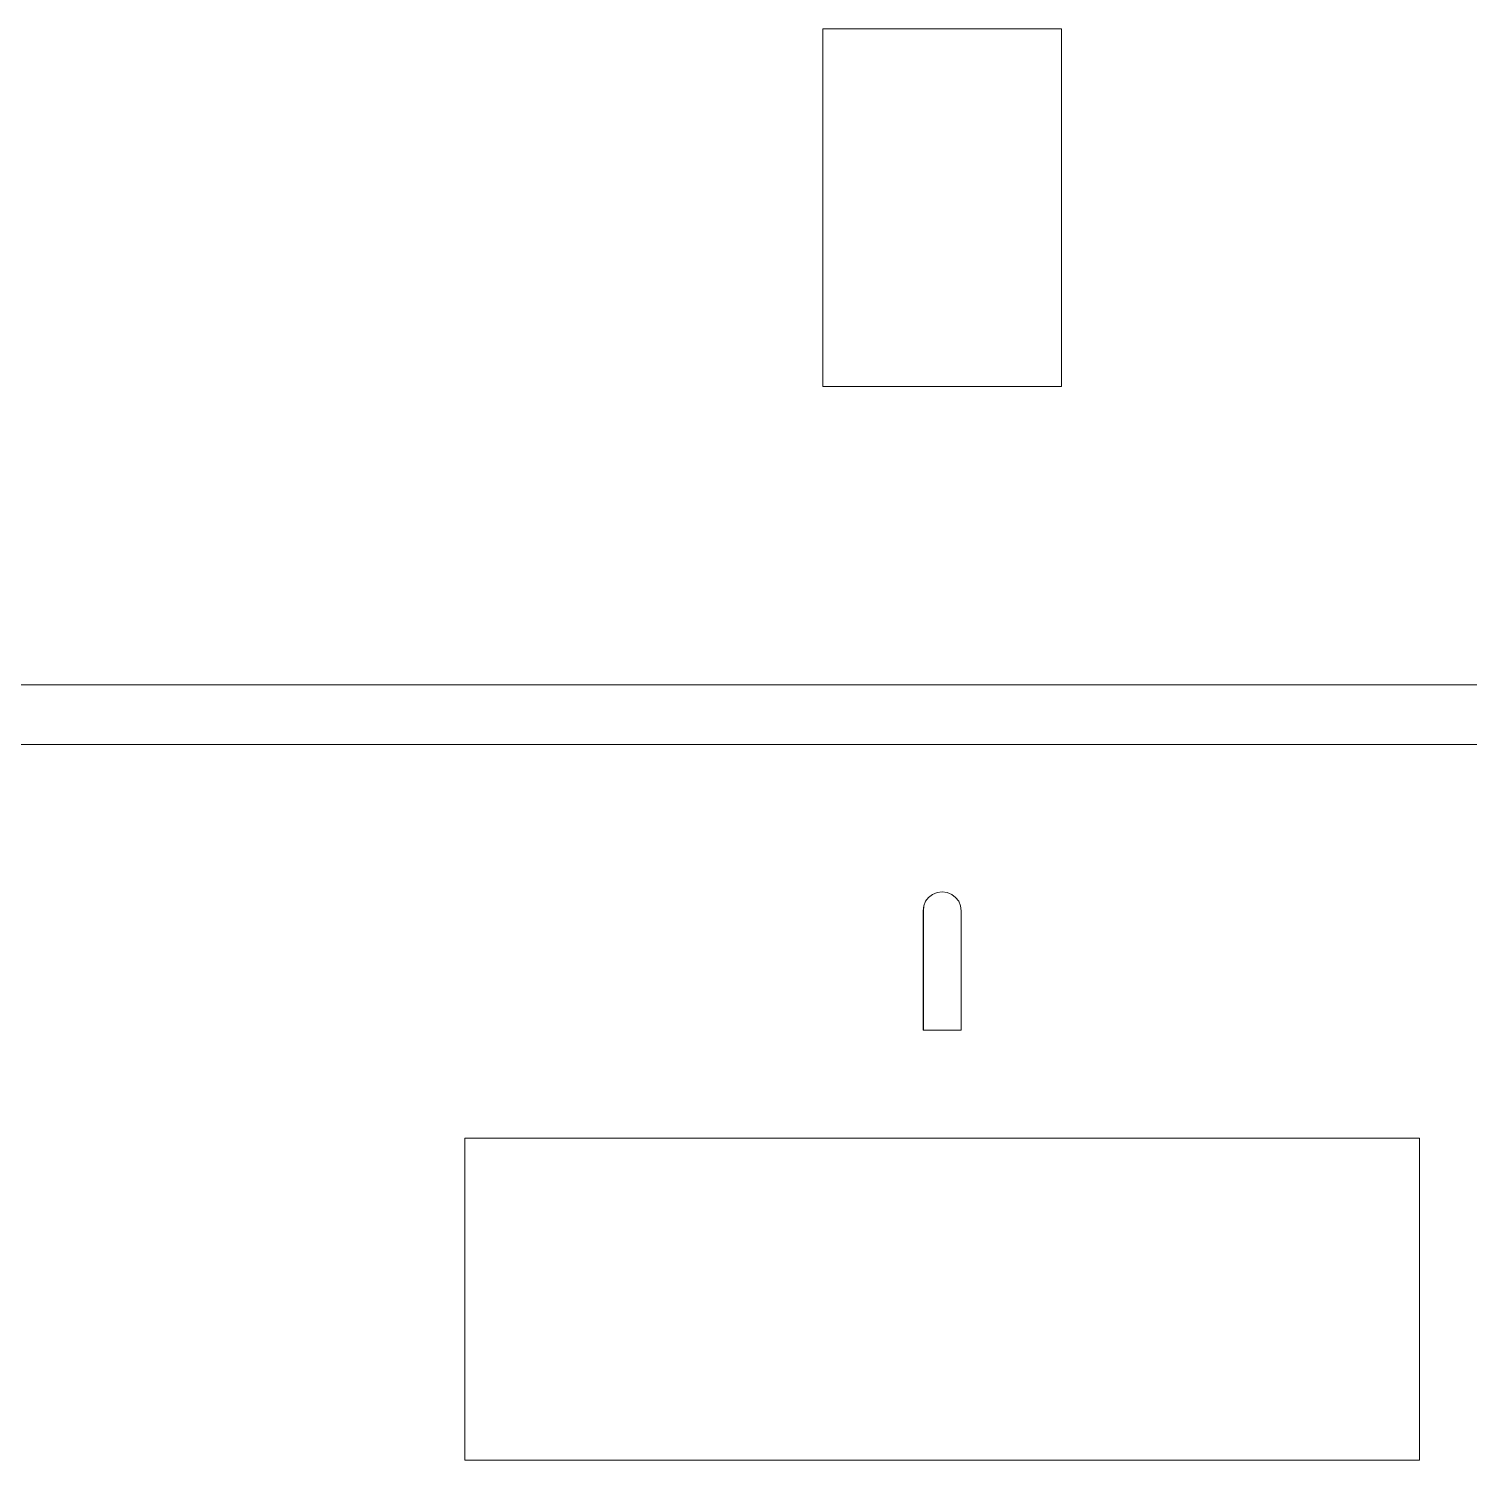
# Model space of a CAD drawing. Header units: millimetres. Extents: x -48147 to 1417267, y -496296 to 18123.
# Drawn here: x 1384509 to 1385112, y -482473 to -481873 of the extents above; entities that cross this region are included whole.
import ezdxf

# ---------------------------------------------------------------- set-up
doc = ezdxf.new("R2010")
doc.units = ezdxf.units.MM
doc.header["$MEASUREMENT"] = 0
doc.linetypes.add('Wipeout_Contour', pattern=[1000, 0, -1000])
doc.layers.add('New_A-35-M_FFE_Sanitary', color=7, linetype='Continuous')
doc.layers.add('New_A-35-M_FFE_Sanitary_Pen_No__64', color=7, linetype='Continuous', lineweight=20, true_color=0x606060)
doc.layers.add('New_A-35-M_FFE_Sanitary_Pen_No__75', color=7, linetype='Continuous', lineweight=20, true_color=0x606060)
doc.layers.add('New_A-35-M_FFE_Sanitary_Pen_No__87', color=8, linetype='Continuous', lineweight=20)
doc.layers.add('New_A-35-M_FFE_Sanitary_Pen_No__89', color=8, linetype='Continuous', lineweight=20)

# ---------------------------------------------------------------- blocks, each defined once
blk = doc.blocks.new('Section Elem_218_2', base_point=(1376122.47, -491272.82))
at = {"color": 254, "linetype": 'Wipeout_Contour', "lineweight": 0, "ltscale": 5865203.811245858}
blk.add_wipeout([(1383886.11, -482147.82), (1383886.11, -482172.82), (1385633.57, -482172.82), (1385633.57, -482147.82)], dxfattribs=at).dxf.layer = 'New_A-35-M_FFE_Sanitary'
at = {"layer": 'New_A-35-M_FFE_Sanitary_Pen_No__89', "linetype": 'Continuous'}
blk.add_line((1385633.57, -482147.82), (1383886.11, -482147.82), dxfattribs=at)
blk = doc.blocks.new('Section Elem_223_2', base_point=(1376122.47, -491272.82))
at = {"color": 254, "linetype": 'Wipeout_Contour', "lineweight": 0, "ltscale": 5865421.473963192}
blk.add_wipeout([(1384941.46, -482022.82), (1384941.46, -481872.82), (1384841.46, -481872.82), (1384841.46, -482022.82)], dxfattribs=at).dxf.layer = 'New_A-35-M_FFE_Sanitary'
at = {"layer": 'New_A-35-M_FFE_Sanitary_Pen_No__64', "linetype": 'Continuous'}
for p, q in [((1384941.46, -481872.82), (1384841.46, -481872.82)), ((1384841.46, -482022.82), (1384841.46, -481872.82)), ((1384941.46, -482022.82), (1384941.46, -481872.82)), ((1384941.46, -482022.82), (1384841.46, -482022.82))]:
    blk.add_line(p, q, dxfattribs=at)
blk = doc.blocks.new('Section Elem_225_2', base_point=(1376122.47, -491272.82))
at = {"color": 254, "linetype": 'Wipeout_Contour', "lineweight": 0, "ltscale": 5866770.380085401}
blk.add_wipeout([(1385087.07, -482472.82), (1385091.46, -482472.82), (1385091.46, -482337.82), (1385087.07, -482337.82)], dxfattribs=at).dxf.layer = 'New_A-35-M_FFE_Sanitary'
at = {"layer": 'New_A-35-M_FFE_Sanitary_Pen_No__75', "linetype": 'Continuous'}
blk.add_line((1385091.46, -482337.82), (1385091.46, -482472.82), dxfattribs=at)
at = {"color": 254, "linetype": 'Wipeout_Contour', "lineweight": 0, "ltscale": 5866742.049226572}
blk.add_wipeout([(1385076.46, -482472.82), (1385087.07, -482472.82), (1385087.07, -482337.82), (1385076.46, -482337.82)], dxfattribs=at).dxf.layer = 'New_A-35-M_FFE_Sanitary'
at = {"layer": 'New_A-35-M_FFE_Sanitary_Pen_No__75', "linetype": 'Continuous'}
for p, q in [((1385087.07, -482337.82), (1385091.46, -482337.82)), ((1385087.07, -482472.82), (1385091.46, -482472.82))]:
    blk.add_line(p, q, dxfattribs=at)
at = {"color": 254, "linetype": 'Wipeout_Contour', "lineweight": 0, "ltscale": 5866023.199023969}
blk.add_wipeout([(1384706.46, -482472.82), (1385076.46, -482472.82), (1385076.46, -482337.82), (1384706.46, -482337.82)], dxfattribs=at).dxf.layer = 'New_A-35-M_FFE_Sanitary'
at = {"layer": 'New_A-35-M_FFE_Sanitary_Pen_No__75', "linetype": 'Continuous'}
for p, q in [((1385076.46, -482337.82), (1385087.07, -482337.82)), ((1385076.46, -482472.82), (1385087.07, -482472.82))]:
    blk.add_line(p, q, dxfattribs=at)
at = {"color": 254, "linetype": 'Wipeout_Contour', "lineweight": 0, "ltscale": 5865304.349265671}
blk.add_wipeout([(1384695.85, -482472.82), (1384706.46, -482472.82), (1384706.46, -482337.82), (1384695.85, -482337.82)], dxfattribs=at).dxf.layer = 'New_A-35-M_FFE_Sanitary'
at = {"layer": 'New_A-35-M_FFE_Sanitary_Pen_No__75', "linetype": 'Continuous'}
for p, q in [((1384706.46, -482337.82), (1385076.46, -482337.82)), ((1384706.46, -482472.82), (1385076.46, -482472.82))]:
    blk.add_line(p, q, dxfattribs=at)
at = {"color": 254, "linetype": 'Wipeout_Contour', "lineweight": 0, "ltscale": 5865276.01925925}
blk.add_wipeout([(1384691.46, -482472.82), (1384695.85, -482472.82), (1384695.85, -482337.82), (1384691.46, -482337.82)], dxfattribs=at).dxf.layer = 'New_A-35-M_FFE_Sanitary'
at = {"layer": 'New_A-35-M_FFE_Sanitary_Pen_No__75', "linetype": 'Continuous'}
for p, q in [((1384691.46, -482337.82), (1384695.85, -482337.82)), ((1384691.46, -482337.82), (1384691.46, -482472.82)), ((1384695.85, -482337.82), (1384706.46, -482337.82)), ((1384691.46, -482472.82), (1384695.85, -482472.82)), ((1384695.85, -482472.82), (1384706.46, -482472.82))]:
    blk.add_line(p, q, dxfattribs=at)
blk = doc.blocks.new('Section Elem_227_2', base_point=(1376122.47, -491272.82))
at = {"color": 254, "linetype": 'Wipeout_Contour', "lineweight": 0, "ltscale": 5865836.454353518}
blk.add_wipeout([(1384883.73, -482279.08), (1384883.46, -482279.62), (1384883.46, -482292.56), (1384883.73, -482292.56)], dxfattribs=at).dxf.layer = 'New_A-35-M_FFE_Sanitary'
at = {"color": 254, "linetype": 'Wipeout_Contour', "lineweight": 0, "ltscale": 5865838.136902504}
blk.add_wipeout([(1384884.53, -482278.59), (1384883.73, -482279.08), (1384883.73, -482292.56), (1384884.53, -482292.56)], dxfattribs=at).dxf.layer = 'New_A-35-M_FFE_Sanitary'
at = {"color": 254, "linetype": 'Wipeout_Contour', "lineweight": 0, "ltscale": 5865841.740426579}
blk.add_wipeout([(1384885.8, -482278.16), (1384884.53, -482278.59), (1384884.53, -482292.56), (1384885.8, -482292.56)], dxfattribs=at).dxf.layer = 'New_A-35-M_FFE_Sanitary'
at = {"color": 254, "linetype": 'Wipeout_Contour', "lineweight": 0, "ltscale": 5865847.019367173}
blk.add_wipeout([(1384887.46, -482277.83), (1384885.8, -482278.16), (1384885.8, -482292.56), (1384887.46, -482292.56)], dxfattribs=at).dxf.layer = 'New_A-35-M_FFE_Sanitary'
at = {"layer": 'New_A-35-M_FFE_Sanitary_Pen_No__64', "linetype": 'Continuous'}
blk.add_line((1384883.46, -482292.56), (1384883.73, -482292.56), dxfattribs=at)
at = {"color": 254, "linetype": 'Wipeout_Contour', "lineweight": 0, "ltscale": 5865819.669636429}
blk.add_wipeout([(1384883.73, -482266.53), (1384883.46, -482267.56), (1384883.46, -482279.62), (1384883.73, -482279.08)], dxfattribs=at).dxf.layer = 'New_A-35-M_FFE_Sanitary'
at = {"color": 254, "linetype": 'Wipeout_Contour', "lineweight": 0, "ltscale": 5865853.61394623}
blk.add_wipeout([(1384889.39, -482277.62), (1384887.46, -482277.83), (1384887.46, -482292.56), (1384889.39, -482292.56)], dxfattribs=at).dxf.layer = 'New_A-35-M_FFE_Sanitary'
at = {"layer": 'New_A-35-M_FFE_Sanitary_Pen_No__64', "linetype": 'Continuous'}
for p, q in [((1384883.73, -482292.56), (1384884.53, -482292.56)), ((1384884.53, -482292.56), (1384885.8, -482292.56))]:
    blk.add_line(p, q, dxfattribs=at)
at = {"color": 254, "linetype": 'Wipeout_Contour', "lineweight": 0, "ltscale": 5865820.694560625}
blk.add_wipeout([(1384884.53, -482265.56), (1384883.73, -482266.53), (1384883.73, -482279.08), (1384884.53, -482278.59)], dxfattribs=at).dxf.layer = 'New_A-35-M_FFE_Sanitary'
at = {"color": 254, "linetype": 'Wipeout_Contour', "lineweight": 0, "ltscale": 5865861.074693867}
blk.add_wipeout([(1384891.46, -482277.55), (1384889.39, -482277.62), (1384889.39, -482292.56), (1384891.46, -482292.56)], dxfattribs=at).dxf.layer = 'New_A-35-M_FFE_Sanitary'
at = {"layer": 'New_A-35-M_FFE_Sanitary_Pen_No__64', "linetype": 'Continuous'}
blk.add_line((1384885.8, -482292.56), (1384887.46, -482292.56), dxfattribs=at)
at = {"color": 254, "linetype": 'Wipeout_Contour', "lineweight": 0, "ltscale": 5865823.708522355}
blk.add_wipeout([(1384885.8, -482264.73), (1384884.53, -482265.56), (1384884.53, -482278.59), (1384885.8, -482278.16)], dxfattribs=at).dxf.layer = 'New_A-35-M_FFE_Sanitary'
at = {"color": 254, "linetype": 'Wipeout_Contour', "lineweight": 0, "ltscale": 5865868.896190692}
blk.add_wipeout([(1384893.53, -482277.62), (1384891.46, -482277.55), (1384891.46, -482292.56), (1384893.53, -482292.56)], dxfattribs=at).dxf.layer = 'New_A-35-M_FFE_Sanitary'
at = {"layer": 'New_A-35-M_FFE_Sanitary_Pen_No__64', "linetype": 'Continuous'}
blk.add_line((1384887.46, -482292.56), (1384889.39, -482292.56), dxfattribs=at)
at = {"color": 254, "linetype": 'Wipeout_Contour', "lineweight": 0, "ltscale": 5865828.506120328}
blk.add_wipeout([(1384887.46, -482264.1), (1384885.8, -482264.73), (1384885.8, -482278.16), (1384887.46, -482277.83)], dxfattribs=at).dxf.layer = 'New_A-35-M_FFE_Sanitary'
at = {"color": 254, "linetype": 'Wipeout_Contour', "lineweight": 0, "ltscale": 5865876.545414261}
blk.add_wipeout([(1384895.46, -482277.83), (1384893.53, -482277.62), (1384893.53, -482292.56), (1384895.46, -482292.56)], dxfattribs=at).dxf.layer = 'New_A-35-M_FFE_Sanitary'
at = {"layer": 'New_A-35-M_FFE_Sanitary_Pen_No__64', "linetype": 'Continuous'}
for p, q in [((1384883.46, -482279.62), (1384883.46, -482292.56)), ((1384889.39, -482292.56), (1384891.46, -482292.56))]:
    blk.add_line(p, q, dxfattribs=at)
at = {"color": 254, "linetype": 'Wipeout_Contour', "lineweight": 0, "ltscale": 5865804.621071853}
blk.add_wipeout([(1384883.73, -482255.74), (1384883.46, -482257.21), (1384883.46, -482267.56), (1384883.73, -482266.53)], dxfattribs=at).dxf.layer = 'New_A-35-M_FFE_Sanitary'
at = {"color": 254, "linetype": 'Wipeout_Contour', "lineweight": 0, "ltscale": 5865834.760361378}
blk.add_wipeout([(1384889.39, -482263.7), (1384887.46, -482264.1), (1384887.46, -482277.83), (1384889.39, -482277.62)], dxfattribs=at).dxf.layer = 'New_A-35-M_FFE_Sanitary'
at = {"color": 254, "linetype": 'Wipeout_Contour', "lineweight": 0, "ltscale": 5865883.498063788}
blk.add_wipeout([(1384897.12, -482278.16), (1384895.46, -482277.83), (1384895.46, -482292.56), (1384897.12, -482292.56)], dxfattribs=at).dxf.layer = 'New_A-35-M_FFE_Sanitary'
at = {"layer": 'New_A-35-M_FFE_Sanitary_Pen_No__64', "linetype": 'Continuous'}
blk.add_line((1384891.46, -482292.56), (1384893.53, -482292.56), dxfattribs=at)
at = {"color": 254, "linetype": 'Wipeout_Contour', "lineweight": 0, "ltscale": 5865805.056432467}
blk.add_wipeout([(1384884.53, -482254.38), (1384883.73, -482255.74), (1384883.73, -482266.53), (1384884.53, -482265.56)], dxfattribs=at).dxf.layer = 'New_A-35-M_FFE_Sanitary'
at = {"color": 254, "linetype": 'Wipeout_Contour', "lineweight": 0, "ltscale": 5865842.044955099}
blk.add_wipeout([(1384891.46, -482263.56), (1384889.39, -482263.7), (1384889.39, -482277.62), (1384891.46, -482277.55)], dxfattribs=at).dxf.layer = 'New_A-35-M_FFE_Sanitary'
at = {"color": 254, "linetype": 'Wipeout_Contour', "lineweight": 0, "ltscale": 5865889.280387569}
blk.add_wipeout([(1384898.39, -482278.59), (1384897.12, -482278.16), (1384897.12, -482292.56), (1384898.39, -482292.56)], dxfattribs=at).dxf.layer = 'New_A-35-M_FFE_Sanitary'
at = {"color": 254, "linetype": 'Wipeout_Contour', "lineweight": 0, "ltscale": 5865807.541860141}
blk.add_wipeout([(1384885.8, -482253.21), (1384884.53, -482254.38), (1384884.53, -482265.56), (1384885.8, -482264.73)], dxfattribs=at).dxf.layer = 'New_A-35-M_FFE_Sanitary'
at = {"color": 254, "linetype": 'Wipeout_Contour', "lineweight": 0, "ltscale": 5865849.866477241}
blk.add_wipeout([(1384893.53, -482263.7), (1384891.46, -482263.56), (1384891.46, -482277.55), (1384893.53, -482277.62)], dxfattribs=at).dxf.layer = 'New_A-35-M_FFE_Sanitary'
at = {"color": 254, "linetype": 'Wipeout_Contour', "lineweight": 0, "ltscale": 5865893.498356778}
blk.add_wipeout([(1384899.19, -482279.08), (1384898.39, -482278.59), (1384898.39, -482292.56), (1384899.19, -482292.56)], dxfattribs=at).dxf.layer = 'New_A-35-M_FFE_Sanitary'
at = {"layer": 'New_A-35-M_FFE_Sanitary_Pen_No__64', "linetype": 'Continuous'}
blk.add_line((1384893.53, -482292.56), (1384895.46, -482292.56), dxfattribs=at)
at = {"color": 254, "linetype": 'Wipeout_Contour', "lineweight": 0, "ltscale": 5865811.907950681}
blk.add_wipeout([(1384887.46, -482252.31), (1384885.8, -482253.21), (1384885.8, -482264.73), (1384887.46, -482264.1)], dxfattribs=at).dxf.layer = 'New_A-35-M_FFE_Sanitary'
at = {"color": 254, "linetype": 'Wipeout_Contour', "lineweight": 0, "ltscale": 5865857.691902952}
blk.add_wipeout([(1384895.46, -482264.1), (1384893.53, -482263.7), (1384893.53, -482277.62), (1384895.46, -482277.83)], dxfattribs=at).dxf.layer = 'New_A-35-M_FFE_Sanitary'
at = {"color": 254, "linetype": 'Wipeout_Contour', "lineweight": 0, "ltscale": 5865895.864508489}
blk.add_wipeout([(1384899.46, -482279.62), (1384899.19, -482279.08), (1384899.19, -482292.56), (1384899.46, -482292.56)], dxfattribs=at).dxf.layer = 'New_A-35-M_FFE_Sanitary'
at = {"layer": 'New_A-35-M_FFE_Sanitary_Pen_No__64', "linetype": 'Continuous'}
for p, q in [((1384883.46, -482267.56), (1384883.46, -482279.62)), ((1384895.46, -482292.56), (1384897.12, -482292.56)), ((1384897.12, -482292.56), (1384898.39, -482292.56)), ((1384898.39, -482292.56), (1384899.19, -482292.56)), ((1384899.19, -482292.56), (1384899.46, -482292.56))]:
    blk.add_line(p, q, dxfattribs=at)
at = {"color": 254, "linetype": 'Wipeout_Contour', "lineweight": 0, "ltscale": 5865792.333861009}
blk.add_wipeout([(1384883.46, -482249.26), (1384883.46, -482257.21), (1384883.73, -482255.74), (1384883.73, -482247.47)], dxfattribs=at).dxf.layer = 'New_A-35-M_FFE_Sanitary'
at = {"color": 254, "linetype": 'Wipeout_Contour', "lineweight": 0, "ltscale": 5865817.857096806}
blk.add_wipeout([(1384889.39, -482251.74), (1384887.46, -482252.31), (1384887.46, -482264.1), (1384889.39, -482263.7)], dxfattribs=at).dxf.layer = 'New_A-35-M_FFE_Sanitary'
at = {"color": 254, "linetype": 'Wipeout_Contour', "lineweight": 0, "ltscale": 5865864.984931854}
blk.add_wipeout([(1384897.12, -482264.73), (1384895.46, -482264.1), (1384895.46, -482277.83), (1384897.12, -482278.16)], dxfattribs=at).dxf.layer = 'New_A-35-M_FFE_Sanitary'
at = {"color": 254, "linetype": 'Wipeout_Contour', "lineweight": 0, "ltscale": 5865792.287934283}
blk.add_wipeout([(1384883.73, -482247.47), (1384883.73, -482255.74), (1384884.53, -482254.38), (1384884.53, -482245.8)], dxfattribs=at).dxf.layer = 'New_A-35-M_FFE_Sanitary'
at = {"color": 254, "linetype": 'Wipeout_Contour', "lineweight": 0, "ltscale": 5865824.983781288}
blk.add_wipeout([(1384891.46, -482251.55), (1384889.39, -482251.74), (1384889.39, -482263.7), (1384891.46, -482263.56)], dxfattribs=at).dxf.layer = 'New_A-35-M_FFE_Sanitary'
at = {"color": 254, "linetype": 'Wipeout_Contour', "lineweight": 0, "ltscale": 5865871.248629265}
blk.add_wipeout([(1384898.39, -482265.56), (1384897.12, -482264.73), (1384897.12, -482278.16), (1384898.39, -482278.59)], dxfattribs=at).dxf.layer = 'New_A-35-M_FFE_Sanitary'
at = {"color": 254, "linetype": 'Wipeout_Contour', "lineweight": 0, "ltscale": 5865794.341904041}
blk.add_wipeout([(1384884.53, -482254.38), (1384885.8, -482253.21), (1384885.8, -482244.36), (1384884.53, -482245.8)], dxfattribs=at).dxf.layer = 'New_A-35-M_FFE_Sanitary'
at = {"color": 254, "linetype": 'Wipeout_Contour', "lineweight": 0, "ltscale": 5865832.805326128}
blk.add_wipeout([(1384893.53, -482251.74), (1384891.46, -482251.55), (1384891.46, -482263.56), (1384893.53, -482263.7)], dxfattribs=at).dxf.layer = 'New_A-35-M_FFE_Sanitary'
at = {"color": 254, "linetype": 'Wipeout_Contour', "lineweight": 0, "ltscale": 5865876.056179356}
blk.add_wipeout([(1384899.19, -482266.53), (1384898.39, -482265.56), (1384898.39, -482278.59), (1384899.19, -482279.08)], dxfattribs=at).dxf.layer = 'New_A-35-M_FFE_Sanitary'
at = {"layer": 'New_A-35-M_FFE_Sanitary_Pen_No__64', "linetype": 'Continuous'}
blk.add_line((1384883.46, -482257.21), (1384883.46, -482267.56), dxfattribs=at)
at = {"color": 254, "linetype": 'Wipeout_Contour', "lineweight": 0, "ltscale": 5865798.35576294}
blk.add_wipeout([(1384885.8, -482253.21), (1384887.46, -482252.31), (1384887.46, -482243.26), (1384885.8, -482244.36)], dxfattribs=at).dxf.layer = 'New_A-35-M_FFE_Sanitary'
at = {"color": 254, "linetype": 'Wipeout_Contour', "lineweight": 0, "ltscale": 5865840.788704321}
blk.add_wipeout([(1384895.46, -482252.31), (1384893.53, -482251.74), (1384893.53, -482263.7), (1384895.46, -482264.1)], dxfattribs=at).dxf.layer = 'New_A-35-M_FFE_Sanitary'
at = {"color": 254, "linetype": 'Wipeout_Contour', "lineweight": 0, "ltscale": 5865879.079961307}
blk.add_wipeout([(1384899.46, -482267.56), (1384899.19, -482266.53), (1384899.19, -482279.08), (1384899.46, -482279.62)], dxfattribs=at).dxf.layer = 'New_A-35-M_FFE_Sanitary'
at = {"layer": 'New_A-35-M_FFE_Sanitary_Pen_No__64', "linetype": 'Continuous'}
blk.add_line((1384899.46, -482279.62), (1384899.46, -482292.56), dxfattribs=at)
at = {"color": 254, "linetype": 'Wipeout_Contour', "lineweight": 0, "ltscale": 5865783.644844917}
blk.add_wipeout([(1384883.73, -482242.27), (1384883.46, -482244.27), (1384883.46, -482249.26), (1384883.73, -482247.47)], dxfattribs=at).dxf.layer = 'New_A-35-M_FFE_Sanitary'
at = {"color": 254, "linetype": 'Wipeout_Contour', "lineweight": 0, "ltscale": 5865804.055881311}
blk.add_wipeout([(1384887.46, -482252.31), (1384889.39, -482251.74), (1384889.39, -482242.57), (1384887.46, -482243.26)], dxfattribs=at).dxf.layer = 'New_A-35-M_FFE_Sanitary'
at = {"color": 254, "linetype": 'Wipeout_Contour', "lineweight": 0, "ltscale": 5865848.386865236}
blk.add_wipeout([(1384897.12, -482253.21), (1384895.46, -482252.31), (1384895.46, -482264.1), (1384897.12, -482264.73)], dxfattribs=at).dxf.layer = 'New_A-35-M_FFE_Sanitary'
at = {"color": 254, "linetype": 'Wipeout_Contour', "lineweight": 0, "ltscale": 5865783.258692184}
blk.add_wipeout([(1384884.53, -482240.4), (1384883.73, -482242.27), (1384883.73, -482247.47), (1384884.53, -482245.8)], dxfattribs=at).dxf.layer = 'New_A-35-M_FFE_Sanitary'
at = {"color": 254, "linetype": 'Wipeout_Contour', "lineweight": 0, "ltscale": 5865811.053683508}
blk.add_wipeout([(1384889.39, -482251.74), (1384891.46, -482251.55), (1384891.46, -482242.33), (1384889.39, -482242.57)], dxfattribs=at).dxf.layer = 'New_A-35-M_FFE_Sanitary'
at = {"color": 254, "linetype": 'Wipeout_Contour', "lineweight": 0, "ltscale": 5865855.082097884}
blk.add_wipeout([(1384898.39, -482254.38), (1384897.12, -482253.21), (1384897.12, -482264.73), (1384898.39, -482265.56)], dxfattribs=at).dxf.layer = 'New_A-35-M_FFE_Sanitary'
at = {"layer": 'New_A-35-M_FFE_Sanitary_Pen_No__64', "linetype": 'Continuous'}
blk.add_line((1384883.46, -482249.26), (1384883.46, -482257.21), dxfattribs=at)
at = {"color": 254, "linetype": 'Wipeout_Contour', "lineweight": 0, "ltscale": 5865785.007753767}
blk.add_wipeout([(1384885.8, -482238.8), (1384884.53, -482240.4), (1384884.53, -482245.8), (1384885.8, -482244.36)], dxfattribs=at).dxf.layer = 'New_A-35-M_FFE_Sanitary'
at = {"color": 254, "linetype": 'Wipeout_Contour', "lineweight": 0, "ltscale": 5865818.875246916}
blk.add_wipeout([(1384891.46, -482251.55), (1384893.53, -482251.74), (1384893.53, -482242.57), (1384891.46, -482242.33)], dxfattribs=at).dxf.layer = 'New_A-35-M_FFE_Sanitary'
at = {"color": 254, "linetype": 'Wipeout_Contour', "lineweight": 0, "ltscale": 5865860.418198647}
blk.add_wipeout([(1384899.19, -482255.74), (1384898.39, -482254.38), (1384898.39, -482265.56), (1384899.19, -482266.53)], dxfattribs=at).dxf.layer = 'New_A-35-M_FFE_Sanitary'
at = {"color": 254, "linetype": 'Wipeout_Contour', "lineweight": 0, "ltscale": 5865788.772749449}
blk.add_wipeout([(1384887.46, -482237.57), (1384885.8, -482238.8), (1384885.8, -482244.36), (1384887.46, -482243.26)], dxfattribs=at).dxf.layer = 'New_A-35-M_FFE_Sanitary'
at = {"color": 254, "linetype": 'Wipeout_Contour', "lineweight": 0, "ltscale": 5865826.987542571}
blk.add_wipeout([(1384893.53, -482251.74), (1384895.46, -482252.31), (1384895.46, -482243.26), (1384893.53, -482242.57)], dxfattribs=at).dxf.layer = 'New_A-35-M_FFE_Sanitary'
at = {"color": 254, "linetype": 'Wipeout_Contour', "lineweight": 0, "ltscale": 5865864.031549068}
blk.add_wipeout([(1384899.46, -482257.21), (1384899.19, -482255.74), (1384899.19, -482266.53), (1384899.46, -482267.56)], dxfattribs=at).dxf.layer = 'New_A-35-M_FFE_Sanitary'
at = {"layer": 'New_A-35-M_FFE_Sanitary_Pen_No__64', "linetype": 'Continuous'}
blk.add_line((1384899.46, -482267.56), (1384899.46, -482279.62), dxfattribs=at)
at = {"color": 254, "linetype": 'Wipeout_Contour', "lineweight": 0, "ltscale": 5865779.144251236}
blk.add_wipeout([(1384883.73, -482240.49), (1384883.46, -482242.56), (1384883.46, -482244.27), (1384883.73, -482242.27)], dxfattribs=at).dxf.layer = 'New_A-35-M_FFE_Sanitary'
at = {"color": 254, "linetype": 'Wipeout_Contour', "lineweight": 0, "ltscale": 5865794.296966659}
blk.add_wipeout([(1384889.39, -482236.8), (1384887.46, -482237.57), (1384887.46, -482243.26), (1384889.39, -482242.57)], dxfattribs=at).dxf.layer = 'New_A-35-M_FFE_Sanitary'
at = {"color": 254, "linetype": 'Wipeout_Contour', "lineweight": 0, "ltscale": 5865834.834761752}
blk.add_wipeout([(1384895.46, -482252.31), (1384897.12, -482253.21), (1384897.12, -482244.36), (1384895.46, -482243.26)], dxfattribs=at).dxf.layer = 'New_A-35-M_FFE_Sanitary'
at = {"color": 254, "linetype": 'Wipeout_Contour', "lineweight": 0, "ltscale": 5865778.582327909}
blk.add_wipeout([(1384884.53, -482238.56), (1384883.73, -482240.49), (1384883.73, -482242.27), (1384884.53, -482240.4)], dxfattribs=at).dxf.layer = 'New_A-35-M_FFE_Sanitary'
at = {"color": 254, "linetype": 'Wipeout_Contour', "lineweight": 0, "ltscale": 5865801.203760688}
blk.add_wipeout([(1384891.46, -482236.54), (1384889.39, -482236.8), (1384889.39, -482242.57), (1384891.46, -482242.33)], dxfattribs=at).dxf.layer = 'New_A-35-M_FFE_Sanitary'
at = {"color": 254, "linetype": 'Wipeout_Contour', "lineweight": 0, "ltscale": 5865841.882248422}
blk.add_wipeout([(1384897.12, -482253.21), (1384898.39, -482254.38), (1384898.39, -482245.8), (1384897.12, -482244.36)], dxfattribs=at).dxf.layer = 'New_A-35-M_FFE_Sanitary'
at = {"layer": 'New_A-35-M_FFE_Sanitary_Pen_No__64', "linetype": 'Continuous'}
blk.add_line((1384883.46, -482244.27), (1384883.46, -482249.26), dxfattribs=at)
at = {"color": 254, "linetype": 'Wipeout_Contour', "lineweight": 0, "ltscale": 5865780.174064766}
blk.add_wipeout([(1384885.8, -482236.9), (1384884.53, -482238.56), (1384884.53, -482240.4), (1384885.8, -482238.8)], dxfattribs=at).dxf.layer = 'New_A-35-M_FFE_Sanitary'
at = {"color": 254, "linetype": 'Wipeout_Contour', "lineweight": 0, "ltscale": 5865809.025337171}
blk.add_wipeout([(1384893.53, -482236.8), (1384891.46, -482236.54), (1384891.46, -482242.33), (1384893.53, -482242.57)], dxfattribs=at).dxf.layer = 'New_A-35-M_FFE_Sanitary'
at = {"color": 254, "linetype": 'Wipeout_Contour', "lineweight": 0, "ltscale": 5865847.649820937}
blk.add_wipeout([(1384898.39, -482254.38), (1384899.19, -482255.74), (1384899.19, -482247.47), (1384898.39, -482245.8)], dxfattribs=at).dxf.layer = 'New_A-35-M_FFE_Sanitary'
at = {"layer": 'New_A-35-M_FFE_Sanitary_Pen_No__64', "linetype": 'Continuous'}
blk.add_line((1384883.46, -482242.56), (1384883.46, -482244.27), dxfattribs=at)
at = {"color": 254, "linetype": 'Wipeout_Contour', "lineweight": 0, "ltscale": 5865783.810884477}
blk.add_wipeout([(1384887.46, -482235.63), (1384885.8, -482236.9), (1384885.8, -482238.8), (1384887.46, -482237.57)], dxfattribs=at).dxf.layer = 'New_A-35-M_FFE_Sanitary'
at = {"color": 254, "linetype": 'Wipeout_Contour', "lineweight": 0, "ltscale": 5865817.228666103}
blk.add_wipeout([(1384895.46, -482237.57), (1384893.53, -482236.8), (1384893.53, -482242.57), (1384895.46, -482243.26)], dxfattribs=at).dxf.layer = 'New_A-35-M_FFE_Sanitary'
at = {"color": 254, "linetype": 'Wipeout_Contour', "lineweight": 0, "ltscale": 5865851.744482605}
blk.add_wipeout([(1384899.19, -482255.74), (1384899.46, -482257.21), (1384899.46, -482249.26), (1384899.19, -482247.47)], dxfattribs=at).dxf.layer = 'New_A-35-M_FFE_Sanitary'
at = {"layer": 'New_A-35-M_FFE_Sanitary_Pen_No__64', "linetype": 'Continuous'}
for p, q in [((1384883.46, -482242.56), (1384883.73, -482240.49)), ((1384899.46, -482257.21), (1384899.46, -482267.56))]:
    blk.add_line(p, q, dxfattribs=at)
at = {"color": 254, "linetype": 'Wipeout_Contour', "lineweight": 0, "ltscale": 5865789.244753772}
blk.add_wipeout([(1384889.39, -482234.83), (1384887.46, -482235.63), (1384887.46, -482237.57), (1384889.39, -482236.8)], dxfattribs=at).dxf.layer = 'New_A-35-M_FFE_Sanitary'
at = {"color": 254, "linetype": 'Wipeout_Contour', "lineweight": 0, "ltscale": 5865825.251807641}
blk.add_wipeout([(1384897.12, -482238.8), (1384895.46, -482237.57), (1384895.46, -482243.26), (1384897.12, -482244.36)], dxfattribs=at).dxf.layer = 'New_A-35-M_FFE_Sanitary'
at = {"layer": 'New_A-35-M_FFE_Sanitary_Pen_No__64', "linetype": 'Continuous'}
for p, q in [((1384883.73, -482240.49), (1384884.53, -482238.56)), ((1384884.53, -482238.56), (1384885.8, -482236.9))]:
    blk.add_line(p, q, dxfattribs=at)
at = {"color": 254, "linetype": 'Wipeout_Contour', "lineweight": 0, "ltscale": 5865796.105012776}
blk.add_wipeout([(1384891.46, -482234.56), (1384889.39, -482234.83), (1384889.39, -482236.8), (1384891.46, -482236.54)], dxfattribs=at).dxf.layer = 'New_A-35-M_FFE_Sanitary'
at = {"color": 254, "linetype": 'Wipeout_Contour', "lineweight": 0, "ltscale": 5865832.54817391}
blk.add_wipeout([(1384898.39, -482240.4), (1384897.12, -482238.8), (1384897.12, -482244.36), (1384898.39, -482245.8)], dxfattribs=at).dxf.layer = 'New_A-35-M_FFE_Sanitary'
at = {"layer": 'New_A-35-M_FFE_Sanitary_Pen_No__64', "linetype": 'Continuous'}
blk.add_line((1384885.8, -482236.9), (1384887.46, -482235.63), dxfattribs=at)
at = {"color": 254, "linetype": 'Wipeout_Contour', "lineweight": 0, "ltscale": 5865803.926596075}
blk.add_wipeout([(1384893.53, -482234.83), (1384891.46, -482234.56), (1384891.46, -482236.54), (1384893.53, -482236.8)], dxfattribs=at).dxf.layer = 'New_A-35-M_FFE_Sanitary'
at = {"color": 254, "linetype": 'Wipeout_Contour', "lineweight": 0, "ltscale": 5865838.620663935}
blk.add_wipeout([(1384899.19, -482242.27), (1384898.39, -482240.4), (1384898.39, -482245.8), (1384899.19, -482247.47)], dxfattribs=at).dxf.layer = 'New_A-35-M_FFE_Sanitary'
at = {"layer": 'New_A-35-M_FFE_Sanitary_Pen_No__64', "linetype": 'Continuous'}
blk.add_line((1384887.46, -482235.63), (1384889.39, -482234.83), dxfattribs=at)
at = {"color": 254, "linetype": 'Wipeout_Contour', "lineweight": 0, "ltscale": 5865812.176472997}
blk.add_wipeout([(1384895.46, -482235.63), (1384893.53, -482234.83), (1384893.53, -482236.8), (1384895.46, -482237.57)], dxfattribs=at).dxf.layer = 'New_A-35-M_FFE_Sanitary'
at = {"color": 254, "linetype": 'Wipeout_Contour', "lineweight": 0, "ltscale": 5865843.055534519}
blk.add_wipeout([(1384899.46, -482244.27), (1384899.19, -482242.27), (1384899.19, -482247.47), (1384899.46, -482249.26)], dxfattribs=at).dxf.layer = 'New_A-35-M_FFE_Sanitary'
at = {"layer": 'New_A-35-M_FFE_Sanitary_Pen_No__64', "linetype": 'Continuous'}
for p, q in [((1384889.39, -482234.83), (1384891.46, -482234.56)), ((1384899.46, -482249.26), (1384899.46, -482257.21))]:
    blk.add_line(p, q, dxfattribs=at)
at = {"color": 254, "linetype": 'Wipeout_Contour', "lineweight": 0, "ltscale": 5865820.289973561}
blk.add_wipeout([(1384897.12, -482236.9), (1384895.46, -482235.63), (1384895.46, -482237.57), (1384897.12, -482238.8)], dxfattribs=at).dxf.layer = 'New_A-35-M_FFE_Sanitary'
at = {"layer": 'New_A-35-M_FFE_Sanitary_Pen_No__64', "linetype": 'Continuous'}
blk.add_line((1384891.46, -482234.56), (1384893.53, -482234.83), dxfattribs=at)
at = {"color": 254, "linetype": 'Wipeout_Contour', "lineweight": 0, "ltscale": 5865827.714524126}
blk.add_wipeout([(1384898.39, -482238.56), (1384897.12, -482236.9), (1384897.12, -482238.8), (1384898.39, -482240.4)], dxfattribs=at).dxf.layer = 'New_A-35-M_FFE_Sanitary'
at = {"color": 254, "linetype": 'Wipeout_Contour', "lineweight": 0, "ltscale": 5865833.944343858}
blk.add_wipeout([(1384899.19, -482240.49), (1384898.39, -482238.56), (1384898.39, -482240.4), (1384899.19, -482242.27)], dxfattribs=at).dxf.layer = 'New_A-35-M_FFE_Sanitary'
at = {"layer": 'New_A-35-M_FFE_Sanitary_Pen_No__64', "linetype": 'Continuous'}
for p, q in [((1384893.53, -482234.83), (1384895.46, -482235.63)), ((1384895.46, -482235.63), (1384897.12, -482236.9))]:
    blk.add_line(p, q, dxfattribs=at)
at = {"color": 254, "linetype": 'Wipeout_Contour', "lineweight": 0, "ltscale": 5865838.554986509}
blk.add_wipeout([(1384899.46, -482242.56), (1384899.19, -482240.49), (1384899.19, -482242.27), (1384899.46, -482244.27)], dxfattribs=at).dxf.layer = 'New_A-35-M_FFE_Sanitary'
at = {"layer": 'New_A-35-M_FFE_Sanitary_Pen_No__64', "linetype": 'Continuous'}
for p, q in [((1384897.12, -482236.9), (1384898.39, -482238.56)), ((1384898.39, -482238.56), (1384899.19, -482240.49)), ((1384899.19, -482240.49), (1384899.46, -482242.56)), ((1384899.46, -482242.56), (1384899.46, -482244.27)), ((1384899.46, -482244.27), (1384899.46, -482249.26))]:
    blk.add_line(p, q, dxfattribs=at)
blk = doc.blocks.new('Section Elem_230_2', base_point=(1376122.47, -491272.82))
at = {"layer": 'New_A-35-M_FFE_Sanitary_Pen_No__87', "linetype": 'Continuous'}
blk.add_line((1383886.11, -482172.82), (1385633.57, -482172.82), dxfattribs=at)

msp = doc.modelspace()

# ---------------------------------------------------------------- block references
at = {"layer": 'New_A-35-M_FFE_Sanitary'}
for name in ['Section Elem_223_2', 'Section Elem_218_2', 'Section Elem_227_2', 'Section Elem_225_2']:
    msp.add_blockref(name, (1376122.47, -491272.82), dxfattribs=at)

# ---------------------------------------------------------------- next in the draw order: block references
msp.add_blockref('Section Elem_230_2', (1376122.47, -491272.82), dxfattribs=at)

doc.saveas('drawing.dxf')
